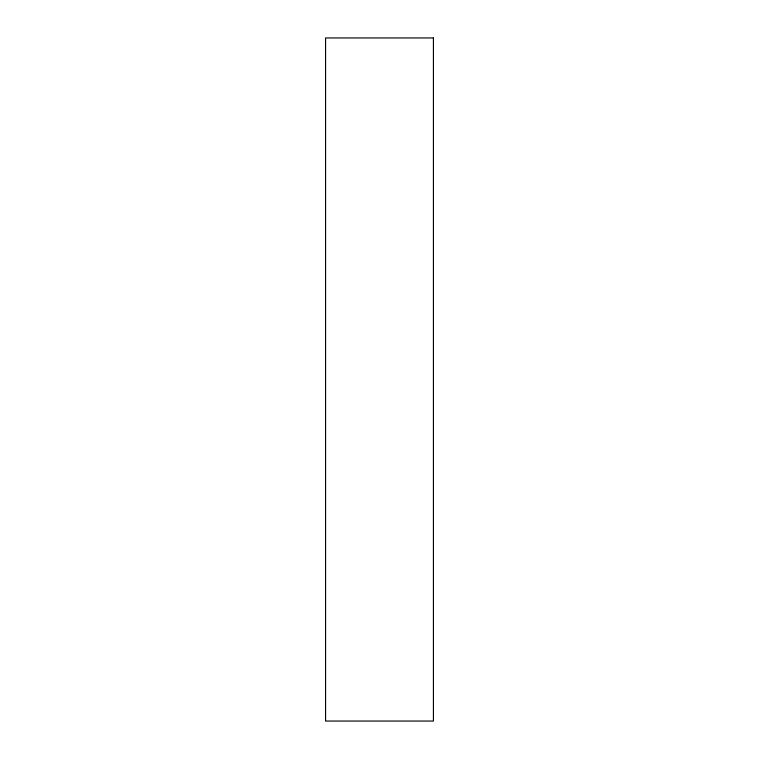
<?xml version="1.0" encoding="UTF-8"?>
<svg xmlns="http://www.w3.org/2000/svg" width="759" height="759" viewBox="0 0 759 759"><rect width="100%" height="100%" fill="white"/><g stroke="black" fill="none" stroke-linecap="round" stroke-linejoin="round"><path stroke-width="1.14" d="M433.427 37.95L325.573 37.95L325.573 721.05L433.427 721.05L433.427 37.95"/></g></svg>
